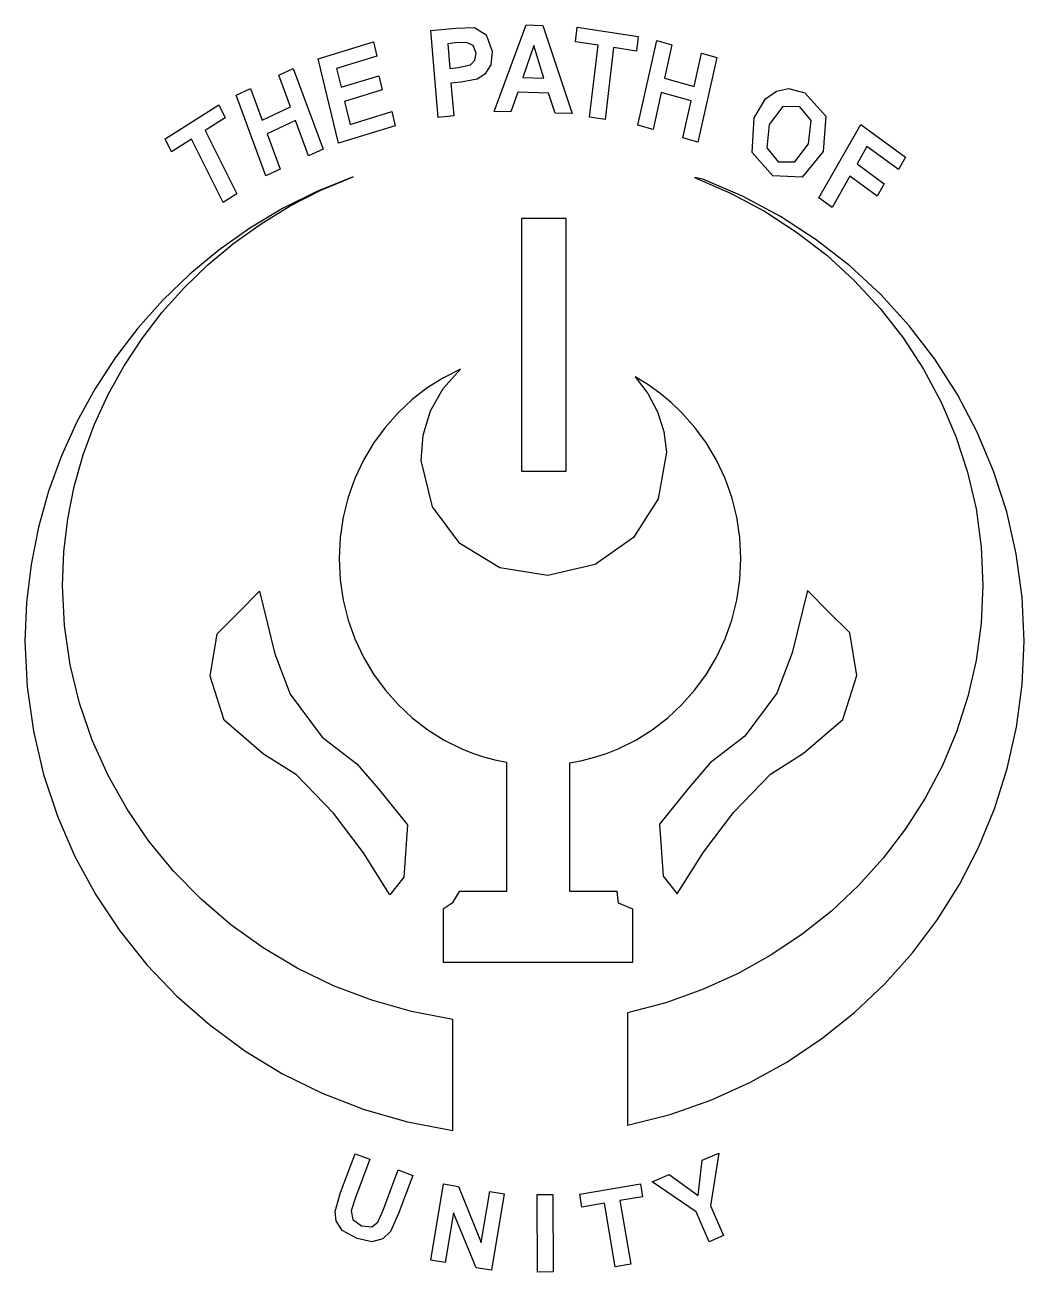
# Model space of a CAD drawing. Extents: x 96 to 465, y 78 to 539.
import ezdxf

# ---------------------------------------------------------------- set-up
doc = ezdxf.new("R2010")
doc.units = 0
doc.layers.add('Layer_1', color=7, linetype='CONTINUOUS')

msp = doc.modelspace()

# ---------------------------------------------------------------- linework, layer by layer
at = {"layer": 'Layer_1', "color": 7}
for points in [[(248.556772, 504.86268), (245.881419, 537.024182), (255.118175, 538.002123), (262.003248, 538.24421), (266.369102, 535.519502), (268.542101, 529.442101), (268.003519, 524.36122), (265.837407, 520.92282), (262.98812, 519.09409), (257.056582, 518.001309), (253.303542, 517.603961), (254.31273, 505.472087)], [(298.054436, 506.416417), (291.766852, 506.56992), (289.408143, 513.966775), (277.965495, 514.245958), (275.462067, 506.967812), (269.330688, 507.117477), (281.099854, 539.140539), (287.21169, 538.991513)], [(304.556603, 505.010043), (307.724008, 531.609337), (299.303551, 532.885521), (299.94849, 538.301486), (322.499797, 534.883585), (321.854887, 529.467653), (313.453791, 530.740927), (310.286386, 504.141633)], [(211.701803, 495.397822), (204.181537, 526.566577), (224.666656, 532.857347), (225.938845, 527.58462), (211.032008, 523.006845), (212.69919, 516.09701), (226.56952, 520.356459), (227.836575, 515.104966), (213.966246, 510.845518), (216.013033, 502.362343), (231.447543, 507.102127), (232.714601, 501.850666)], [(252.08996, 532.192904), (252.849134, 523.066584), (255.999353, 523.4001), (260.507698, 524.386452), (262.165316, 526.155445), (262.618432, 528.726394), (261.463589, 531.525486), (259.030915, 532.706467), (254.87071, 532.487405)], [(287.657466, 519.45335), (283.942918, 531.533673), (279.84679, 519.644014)], [(322.409995, 502.04811), (329.373926, 533.380952), (334.981564, 531.794628), (332.24066, 519.462401), (343.228625, 516.354096), (345.969529, 528.686323), (351.577195, 527.100031), (344.613293, 495.767189), (339.005627, 497.353481), (342.050575, 511.05361), (331.062581, 514.161915), (328.017662, 500.461785)], [(184.859832, 483.309984), (173.853067, 513.130696), (179.190098, 515.637941), (183.522228, 503.900857), (193.979925, 508.813652), (189.647792, 520.550736), (194.984823, 523.057981), (205.991588, 493.237238), (200.65456, 490.730024), (195.841915, 503.76894), (185.384219, 498.856146), (190.196863, 485.817198)], [(365.464947, 504.793188), (369.61209, 511.788281), (373.621101, 514.641292), (378.05494, 515.624126), (384.162298, 513.998818), (391.851841, 505.359614), (390.95615, 492.353509), (383.143583, 482.840713), (372.345085, 483.369882), (364.604065, 491.986413)], [(169.030663, 473.532268), (157.39372, 496.940238), (149.983534, 492.251494), (147.614107, 497.017629), (167.459773, 509.574866), (169.8292, 504.808698), (162.43605, 500.130731), (174.072996, 476.722793)], [(370.999139, 502.29656), (370.091854, 493.650896), (374.311281, 488.484374), (380.494663, 488.481559), (385.537413, 495.202074), (386.50054, 503.771979), (382.231876, 508.866642), (375.966884, 508.9338), (370.999139, 502.296496)], [(389.351797, 475.163396), (404.876018, 502.306186), (421.369403, 490.299609), (418.743218, 485.707923), (407.107564, 494.178242), (403.433013, 487.753572), (413.476758, 480.442135), (410.850543, 475.850449), (400.806799, 483.161886), (394.209529, 471.627138)], [(217.105955, 483.001583), (203.745852, 477.574163), (190.99169, 471.206738), (178.878688, 463.949131), (167.44205, 455.851179), (156.716991, 446.962734), (146.738713, 437.333626), (137.542438, 427.013702), (129.163378, 416.052789), (121.636738, 404.500727), (114.997739, 392.407359), (109.281584, 379.822525), (104.523479, 366.796052), (100.758644, 353.377795), (98.022299, 339.617575), (96.349634, 325.565238), (95.775876, 311.270628), (96.570681, 294.406938), (98.878244, 277.940913), (102.634274, 261.946061), (107.774466, 246.495904), (114.234524, 231.663956), (121.950156, 217.523734), (130.857051, 204.148767), (140.890918, 191.612554), (151.987461, 179.988627), (164.08238, 169.3505), (177.11138, 159.771687), (191.010155, 151.325705), (205.714415, 144.086075), (221.159847, 138.126313), (237.282177, 133.519933), (254.017084, 130.340458), (254.017084, 132.907048), (254.017084, 135.47363), (254.017084, 138.04022), (254.017084, 140.60681), (254.017084, 143.1734), (254.017084, 145.73999), (254.017084, 148.30658), (254.017084, 150.87317), (254.017084, 153.43976), (254.017084, 156.006342), (254.017084, 158.572932), (254.017084, 161.139522), (254.017084, 163.706112), (254.017084, 166.272702), (254.017084, 168.839292), (254.017084, 171.405882), (238.725987, 174.332885), (224.000765, 178.507452), (209.899272, 183.865235), (196.47938, 190.341889), (183.798958, 197.873074), (171.91586, 206.394454), (160.887958, 215.841679), (150.773121, 226.150407), (141.629211, 237.256294), (133.514091, 249.094999), (126.485631, 261.602186), (120.601686, 274.713498), (115.920134, 288.364601), (112.498836, 302.491143), (110.395656, 317.028798), (109.668456, 331.913208), (110.166696, 344.322138), (111.632586, 356.530802), (114.036396, 368.49736), (117.348411, 380.180005), (121.538878, 391.536902), (126.578061, 402.526224), (132.436221, 413.106152), (139.083606, 423.234857), (146.490478, 432.870519), (154.627093, 441.971304), (163.463713, 450.495406), (172.970593, 458.400976), (183.118003, 465.646209), (193.876198, 472.189268), (205.215425, 477.988336)], [(343.310606, 482.734238), (356.602953, 476.990626), (369.22192, 470.238968), (381.117738, 462.537841), (392.24065, 453.945819), (402.54091, 444.521484), (411.96874, 434.323404), (420.474392, 423.410162), (428.008105, 411.840324), (434.520122, 399.672474), (439.960682, 386.965195), (444.280029, 373.777045), (447.428402, 360.166615), (449.356037, 346.19248), (450.013179, 331.913208), (449.365989, 317.891163), (447.492294, 304.159151), (444.438744, 290.773293), (440.251974, 277.789713), (434.978635, 265.264526), (428.66536, 253.253854), (421.358792, 241.813819), (413.105582, 231.000544), (403.952365, 220.870144), (393.94579, 211.478749), (383.132485, 202.882474), (371.559108, 195.137434), (359.272293, 188.29976), (346.318691, 182.425565), (332.744928, 177.57098), (318.597656, 173.792112), (318.597656, 171.197412), (318.597656, 168.60272), (318.597656, 166.00802), (318.597656, 163.413327), (318.597656, 160.818627), (318.597656, 158.223935), (318.597656, 155.629235), (318.597656, 153.034542), (318.597656, 150.43985), (318.597656, 147.84515), (318.597656, 145.250458), (318.597656, 142.655765), (318.597656, 140.061065), (318.597656, 137.466373), (318.597656, 134.871673), (318.597656, 132.27698), (334.320341, 136.277908), (349.420136, 141.544475), (363.843085, 148.010788), (377.53522, 155.610965), (390.442578, 164.279105), (402.511195, 173.949335), (413.68711, 184.555752), (423.91636, 196.032477), (433.144982, 208.313622), (441.319014, 221.333284), (448.384487, 235.025591), (454.287444, 249.324649), (458.973917, 264.164569), (462.389949, 279.479471), (464.481572, 295.203453), (465.194822, 311.270628), (464.456274, 327.590845), (462.297257, 343.551145), (458.774882, 359.083247), (453.946247, 374.118865), (447.868472, 388.589702), (440.598677, 402.427479), (432.193982, 415.563887), (422.711485, 427.930659), (412.208312, 439.459501), (400.741577, 450.082119), (388.368393, 459.730224), (375.145878, 468.335536), (361.131145, 475.829761), (346.381308, 482.144603)], [(279.342363, 467.5782), (279.342363, 444.205526), (279.342363, 420.832852), (279.342363, 397.460178), (279.342363, 374.087475), (283.466637, 374.087475), (287.590902, 374.087475), (291.715175, 374.087475), (295.839443, 374.087475), (295.839443, 397.460178), (295.839443, 420.832852), (295.839443, 444.205526), (295.839443, 467.5782), (291.715175, 467.5782), (287.590902, 467.5782), (283.466637, 467.5782)], [(256.852616, 411.877526), (250.497409, 408.683447), (244.499449, 404.904326), (238.894504, 400.575793), (233.718342, 395.733482), (228.926532, 390.314915), (224.652493, 384.441047), (220.933594, 378.150061), (217.807212, 371.480055), (215.310643, 364.469296), (213.481146, 357.156193), (212.356064, 349.579384), (211.972737, 341.777419), (212.356064, 333.975708), (213.481146, 326.399381), (215.310643, 319.086789), (217.807212, 312.076256), (220.933594, 305.406278), (224.652493, 299.115264), (228.926532, 293.241396), (233.718342, 287.82283), (238.990564, 282.897859), (244.705924, 278.504952), (250.827146, 274.682603), (257.316971, 271.469333), (261.294903, 269.878956), (265.380333, 268.521812), (269.565319, 267.404678), (273.841878, 266.534272), (273.841878, 254.582612), (273.841878, 242.630952), (273.841878, 230.679293), (273.841878, 218.727633), (267.998613, 218.727633), (262.155357, 218.727633), (256.312092, 218.727633), (253.697863, 214.422259), (250.468836, 212.196978), (250.468836, 205.666351), (250.468836, 199.135696), (250.468836, 192.605069), (267.998613, 192.605069), (285.528402, 192.605069), (303.05818, 192.605069), (320.587969, 192.605069), (320.587969, 199.135696), (320.587969, 205.666351), (320.587969, 212.196978), (315.206252, 214.422259), (314.744715, 218.727633), (308.901433, 218.727633), (303.05818, 218.727633), (297.214926, 218.727633), (297.214926, 230.622883), (297.214926, 242.518133), (297.214926, 254.413412), (297.214926, 266.308691), (301.857084, 267.172719), (306.394416, 268.32693), (310.817087, 269.762168), (315.115317, 271.469333), (321.605153, 274.682603), (327.726372, 278.504952), (333.441726, 282.897859), (338.71394, 287.82283), (343.505767, 293.241396), (347.779818, 299.115264), (351.498703, 305.406278), (354.62509, 312.076256), (357.121421, 319.086789), (358.950419, 326.399381), (360.075008, 333.975708), (360.458082, 341.777419), (360.07498, 349.579384), (358.950419, 357.156193), (357.121421, 364.469296), (354.62509, 371.480055), (351.498703, 378.150061), (347.779789, 384.441047), (343.505767, 390.314915), (338.71394, 395.733482), (334.759978, 399.512943), (330.545937, 402.99162), (326.088372, 406.153214), (321.403893, 408.98151), (326.137156, 402.846203), (329.68018, 396.056574), (331.966378, 388.773264), (332.929279, 381.156826), (329.960101, 363.883743), (320.728454, 349.542704), (306.643865, 339.60163), (289.115802, 335.528385), (271.348271, 338.379954), (256.610163, 347.323261), (246.409062, 360.991441), (242.252524, 378.017655), (242.99273, 387.48591), (245.75948, 396.486307), (250.422778, 404.717324)], [(230.631993, 217.525266), (220.981538, 232.97451), (209.89182, 247.664183), (196.224953, 261.78531), (183.94596, 269.529591), (169.454523, 282.012265), (164.308774, 298.280069), (166.888168, 313.998463), (174.699604, 321.85766), (182.51104, 329.716857), (188.185575, 306.630539), (193.854759, 291.692041), (205.706324, 275.79909), (218.442506, 265.963351), (226.394359, 256.793698), (237.245326, 243.292762), (235.846142, 224.049685)], [(336.992882, 217.817263), (346.64332, 233.266507), (357.733049, 247.95618), (371.399896, 262.077307), (383.678901, 269.821587), (398.170346, 282.304261), (403.316079, 298.572066), (400.736693, 314.29046), (392.92526, 322.149657), (385.113827, 330.008854), (379.439291, 306.922535), (373.770113, 291.984038), (361.918545, 276.091087), (349.182369, 266.255348), (341.230507, 257.085694), (330.37954, 243.584759), (331.778721, 224.34171)], [(217.843522, 121.728581), (223.257035, 119.699627), (217.814445, 105.178247), (216.336233, 100.622064), (216.98831, 97.353264), (220.202781, 95.022137), (224.027256, 94.652499), (226.306042, 96.447368), (228.250604, 100.91219), (233.809724, 115.744474), (239.223236, 113.71552), (233.945157, 99.633057), (230.949439, 92.975806), (228.060473, 90.220729), (224.092227, 89.205047), (218.633155, 90.333349), (213.128021, 93.397857), (210.864307, 96.874408), (210.463639, 100.424433), (212.483188, 107.426688)], [(348.740038, 89.195381), (343.952095, 100.254184), (327.738914, 111.304086), (333.958353, 113.99683), (344.642785, 106.278401), (346.200111, 119.296937), (352.312004, 121.943107), (349.255037, 102.507557), (354.027474, 91.484612)], [(245.86783, 82.325475), (250.493918, 110.582102), (256.045016, 109.673315), (264.520485, 88.910074), (267.609803, 107.779942), (272.91033, 106.912171), (268.284242, 78.655545), (262.559672, 79.592735), (254.185097, 99.884263), (251.168357, 81.457705)], [(285.348432, 77.973812), (285.226457, 106.606342), (291.007632, 106.631853), (291.129522, 77.999296)], [(314.065377, 79.957611), (310.089588, 103.412093), (301.713011, 101.99219), (300.903493, 106.767803), (323.337361, 110.570565), (324.146879, 105.794953), (315.78955, 104.37831), (319.765311, 80.923828)]]:
    msp.add_lwpolyline(points, close=True, dxfattribs=at)

doc.saveas('drawing.dxf')
